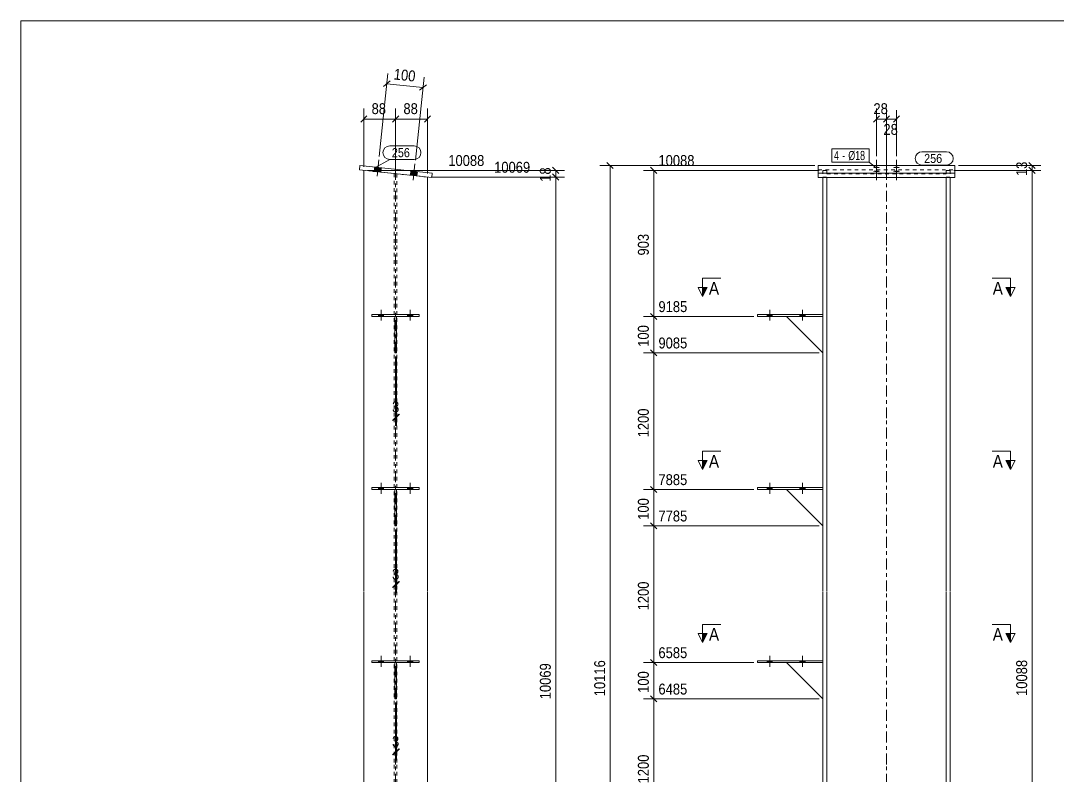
# Model space of a CAD drawing. Header units: millimetres. Extents: x 2 to 579, y 1 to 405.
# Drawn here: x 5 to 289.9, y 197.5 to 405 of the extents above; entities that cross this region are included whole.
import ezdxf

# ---------------------------------------------------------------- set-up
doc = ezdxf.new("R2010")
doc.units = ezdxf.units.MM
for name, pattern in [('XKITLINE00', [0]), ('XKITLINE01', [4, 1, -1, 1, -1]), ('XKITLINE03', [6, 3, -1, 1, -1])]:
    doc.linetypes.add(name, pattern=pattern)
for name, color, linetype, lineweight in [('Bolt', 3, 'Continuous', 0), ('BoltMark', 7, 'Continuous', 0), ('Dimensions', 7, 'Continuous', 0), ('DrawingSheet', 5, 'Continuous', 0), ('Part', 2, 'Continuous', 0), ('PartMark', 7, 'Continuous', 0), ('Section', 6, 'Continuous', 0)]:
    doc.layers.add(name, color=color, linetype=linetype, lineweight=lineweight)
doc.styles.add('ARIAL', font='ARIAL.TTF')
doc.styles.add('ARIAL_NARROW', font='ARIALN.TTF')

# ---------------------------------------------------------------- blocks, each defined once
blk = doc.blocks.new('*A2')
at = {"layer": 'Bolt'}
for points in [[(240.21, 364.46), (240.17, 364.47), (240.12, 364.47), (240.08, 364.47), (240.04, 364.47), (239.99, 364.47), (239.95, 364.48), (239.91, 364.48), (239.87, 364.48), (239.83, 364.49), (239.79, 364.49), (239.75, 364.5), (239.72, 364.5), (239.68, 364.51), (239.65, 364.51), (239.62, 364.52), (239.59, 364.53), (239.56, 364.53), (239.53, 364.54), (239.51, 364.55), (239.48, 364.56), (239.46, 364.56), (239.44, 364.57), (239.42, 364.58), (239.41, 364.59), (239.39, 364.6), (239.38, 364.61), (239.37, 364.62), (239.36, 364.62), (239.36, 364.63), (239.36, 364.64), (239.35, 364.65), (239.36, 364.66), (239.36, 364.67), (239.36, 364.68), (239.37, 364.69), (239.38, 364.7), (239.39, 364.71), (239.41, 364.71), (239.42, 364.72), (239.44, 364.73), (239.46, 364.74), (239.48, 364.75), (239.51, 364.76), (239.53, 364.76), (239.56, 364.77), (239.59, 364.78), (239.62, 364.78), (239.65, 364.79), (239.68, 364.8), (239.72, 364.8), (239.75, 364.81), (239.79, 364.81), (239.83, 364.82), (239.87, 364.82), (239.91, 364.82), (239.95, 364.83), (239.99, 364.83), (240.04, 364.83), (240.08, 364.84), (240.12, 364.84), (240.17, 364.84), (240.21, 364.84), (240.25, 364.84), (240.3, 364.84), (240.34, 364.84), (240.39, 364.84), (240.43, 364.84), (240.47, 364.83), (240.52, 364.83), (240.56, 364.83), (240.6, 364.82), (240.64, 364.82), (240.68, 364.82), (240.72, 364.81), (240.75, 364.81), (240.79, 364.8), (240.83, 364.8), (240.86, 364.79), (240.89, 364.78), (240.92, 364.78), (240.95, 364.77), (240.98, 364.76), (241, 364.76), (241.03, 364.75), (241.05, 364.74), (241.07, 364.73), (241.09, 364.72), (241.1, 364.71), (241.12, 364.71), (241.13, 364.7), (241.14, 364.69), (241.14, 364.68), (241.15, 364.67), (241.15, 364.66), (241.15, 364.65), (241.15, 364.64), (241.15, 364.63), (241.14, 364.62), (241.14, 364.62), (241.13, 364.61), (241.12, 364.6), (241.1, 364.59), (241.09, 364.58), (241.07, 364.57), (241.05, 364.56), (241.03, 364.56), (241, 364.55), (240.98, 364.54), (240.95, 364.53), (240.92, 364.53), (240.89, 364.52), (240.86, 364.51), (240.83, 364.51), (240.79, 364.5), (240.75, 364.5), (240.72, 364.49), (240.68, 364.49), (240.64, 364.48), (240.6, 364.48), (240.56, 364.48), (240.52, 364.47), (240.47, 364.47), (240.43, 364.47), (240.39, 364.47), (240.34, 364.47), (240.3, 364.46), (240.25, 364.46)], [(245.71, 364.46), (245.67, 364.47), (245.62, 364.47), (245.58, 364.47), (245.54, 364.47), (245.49, 364.47), (245.45, 364.48), (245.41, 364.48), (245.37, 364.48), (245.33, 364.49), (245.29, 364.49), (245.25, 364.5), (245.22, 364.5), (245.18, 364.51), (245.15, 364.51), (245.12, 364.52), (245.09, 364.53), (245.06, 364.53), (245.03, 364.54), (245.01, 364.55), (244.98, 364.56), (244.96, 364.56), (244.94, 364.57), (244.92, 364.58), (244.91, 364.59), (244.89, 364.6), (244.88, 364.61), (244.87, 364.62), (244.86, 364.62), (244.86, 364.63), (244.86, 364.64), (244.85, 364.65), (244.86, 364.66), (244.86, 364.67), (244.86, 364.68), (244.87, 364.69), (244.88, 364.7), (244.89, 364.71), (244.91, 364.71), (244.92, 364.72), (244.94, 364.73), (244.96, 364.74), (244.98, 364.75), (245.01, 364.76), (245.03, 364.76), (245.06, 364.77), (245.09, 364.78), (245.12, 364.78), (245.15, 364.79), (245.18, 364.8), (245.22, 364.8), (245.25, 364.81), (245.29, 364.81), (245.33, 364.82), (245.37, 364.82), (245.41, 364.82), (245.45, 364.83), (245.49, 364.83), (245.54, 364.83), (245.58, 364.84), (245.62, 364.84), (245.67, 364.84), (245.71, 364.84), (245.75, 364.84), (245.8, 364.84), (245.84, 364.84), (245.89, 364.84), (245.93, 364.84), (245.97, 364.83), (246.02, 364.83), (246.06, 364.83), (246.1, 364.82), (246.14, 364.82), (246.18, 364.82), (246.22, 364.81), (246.25, 364.81), (246.29, 364.8), (246.33, 364.8), (246.36, 364.79), (246.39, 364.78), (246.42, 364.78), (246.45, 364.77), (246.48, 364.76), (246.5, 364.76), (246.53, 364.75), (246.55, 364.74), (246.57, 364.73), (246.59, 364.72), (246.6, 364.71), (246.62, 364.71), (246.63, 364.7), (246.64, 364.69), (246.64, 364.68), (246.65, 364.67), (246.65, 364.66), (246.65, 364.65), (246.65, 364.64), (246.65, 364.63), (246.64, 364.62), (246.64, 364.62), (246.63, 364.61), (246.62, 364.6), (246.6, 364.59), (246.59, 364.58), (246.57, 364.57), (246.55, 364.56), (246.53, 364.56), (246.5, 364.55), (246.48, 364.54), (246.45, 364.53), (246.42, 364.53), (246.39, 364.52), (246.36, 364.51), (246.33, 364.51), (246.29, 364.5), (246.25, 364.5), (246.22, 364.49), (246.18, 364.49), (246.14, 364.48), (246.1, 364.48), (246.06, 364.48), (246.02, 364.47), (245.97, 364.47), (245.93, 364.47), (245.89, 364.47), (245.84, 364.47), (245.8, 364.46), (245.75, 364.46)], [(240.21, 363.42), (240.17, 363.42), (240.12, 363.42), (240.08, 363.42), (240.04, 363.42), (239.99, 363.42), (239.95, 363.43), (239.91, 363.43), (239.87, 363.43), (239.83, 363.44), (239.79, 363.44), (239.75, 363.45), (239.72, 363.45), (239.68, 363.46), (239.65, 363.46), (239.62, 363.47), (239.59, 363.48), (239.56, 363.48), (239.53, 363.49), (239.51, 363.5), (239.48, 363.51), (239.46, 363.51), (239.44, 363.52), (239.42, 363.53), (239.41, 363.54), (239.39, 363.55), (239.38, 363.56), (239.37, 363.57), (239.36, 363.58), (239.36, 363.58), (239.36, 363.59), (239.35, 363.6), (239.36, 363.61), (239.36, 363.62), (239.36, 363.63), (239.37, 363.64), (239.38, 363.65), (239.39, 363.66), (239.41, 363.67), (239.42, 363.67), (239.44, 363.68), (239.46, 363.69), (239.48, 363.7), (239.51, 363.71), (239.53, 363.71), (239.56, 363.72), (239.59, 363.73), (239.62, 363.73), (239.65, 363.74), (239.68, 363.75), (239.72, 363.75), (239.75, 363.76), (239.79, 363.76), (239.83, 363.77), (239.87, 363.77), (239.91, 363.78), (239.95, 363.78), (239.99, 363.78), (240.04, 363.78), (240.08, 363.79), (240.12, 363.79), (240.17, 363.79), (240.21, 363.79), (240.25, 363.79), (240.3, 363.79), (240.34, 363.79), (240.39, 363.79), (240.43, 363.79), (240.47, 363.78), (240.52, 363.78), (240.56, 363.78), (240.6, 363.78), (240.64, 363.77), (240.68, 363.77), (240.72, 363.76), (240.75, 363.76), (240.79, 363.75), (240.83, 363.75), (240.86, 363.74), (240.89, 363.73), (240.92, 363.73), (240.95, 363.72), (240.98, 363.71), (241, 363.71), (241.03, 363.7), (241.05, 363.69), (241.07, 363.68), (241.09, 363.67), (241.1, 363.67), (241.12, 363.66), (241.13, 363.65), (241.14, 363.64), (241.14, 363.63), (241.15, 363.62), (241.15, 363.61), (241.15, 363.6), (241.15, 363.59), (241.15, 363.58), (241.14, 363.58), (241.14, 363.57), (241.13, 363.56), (241.12, 363.55), (241.1, 363.54), (241.09, 363.53), (241.07, 363.52), (241.05, 363.51), (241.03, 363.51), (241, 363.5), (240.98, 363.49), (240.95, 363.48), (240.92, 363.48), (240.89, 363.47), (240.86, 363.46), (240.83, 363.46), (240.79, 363.45), (240.75, 363.45), (240.72, 363.44), (240.68, 363.44), (240.64, 363.43), (240.6, 363.43), (240.56, 363.43), (240.52, 363.42), (240.47, 363.42), (240.43, 363.42), (240.39, 363.42), (240.34, 363.42), (240.3, 363.42), (240.25, 363.42)], [(245.71, 363.42), (245.67, 363.42), (245.62, 363.42), (245.58, 363.42), (245.54, 363.42), (245.49, 363.42), (245.45, 363.43), (245.41, 363.43), (245.37, 363.43), (245.33, 363.44), (245.29, 363.44), (245.25, 363.45), (245.22, 363.45), (245.18, 363.46), (245.15, 363.46), (245.12, 363.47), (245.09, 363.48), (245.06, 363.48), (245.03, 363.49), (245.01, 363.5), (244.98, 363.51), (244.96, 363.51), (244.94, 363.52), (244.92, 363.53), (244.91, 363.54), (244.89, 363.55), (244.88, 363.56), (244.87, 363.57), (244.86, 363.58), (244.86, 363.58), (244.86, 363.59), (244.85, 363.6), (244.86, 363.61), (244.86, 363.62), (244.86, 363.63), (244.87, 363.64), (244.88, 363.65), (244.89, 363.66), (244.91, 363.67), (244.92, 363.67), (244.94, 363.68), (244.96, 363.69), (244.98, 363.7), (245.01, 363.71), (245.03, 363.71), (245.06, 363.72), (245.09, 363.73), (245.12, 363.73), (245.15, 363.74), (245.18, 363.75), (245.22, 363.75), (245.25, 363.76), (245.29, 363.76), (245.33, 363.77), (245.37, 363.77), (245.41, 363.78), (245.45, 363.78), (245.49, 363.78), (245.54, 363.78), (245.58, 363.79), (245.62, 363.79), (245.67, 363.79), (245.71, 363.79), (245.75, 363.79), (245.8, 363.79), (245.84, 363.79), (245.89, 363.79), (245.93, 363.79), (245.97, 363.78), (246.02, 363.78), (246.06, 363.78), (246.1, 363.78), (246.14, 363.77), (246.18, 363.77), (246.22, 363.76), (246.25, 363.76), (246.29, 363.75), (246.33, 363.75), (246.36, 363.74), (246.39, 363.73), (246.42, 363.73), (246.45, 363.72), (246.48, 363.71), (246.5, 363.71), (246.53, 363.7), (246.55, 363.69), (246.57, 363.68), (246.59, 363.67), (246.6, 363.67), (246.62, 363.66), (246.63, 363.65), (246.64, 363.64), (246.64, 363.63), (246.65, 363.62), (246.65, 363.61), (246.65, 363.6), (246.65, 363.59), (246.65, 363.58), (246.64, 363.58), (246.64, 363.57), (246.63, 363.56), (246.62, 363.55), (246.6, 363.54), (246.59, 363.53), (246.57, 363.52), (246.55, 363.51), (246.53, 363.51), (246.5, 363.5), (246.48, 363.49), (246.45, 363.48), (246.42, 363.48), (246.39, 363.47), (246.36, 363.46), (246.33, 363.46), (246.29, 363.45), (246.25, 363.45), (246.22, 363.44), (246.18, 363.44), (246.14, 363.43), (246.1, 363.43), (246.06, 363.43), (246.02, 363.42), (245.97, 363.42), (245.93, 363.42), (245.89, 363.42), (245.84, 363.42), (245.8, 363.42), (245.75, 363.42)]]:
    blk.add_hatch(color=3, dxfattribs=at).paths.add_polyline_path(points, flags=17)
at = {"layer": 'Bolt', "color": 3, "linetype": 'XKITLINE00', "lineweight": 0}
for p, q in [((240.25, 366.72), (240.25, 362.24)), ((240.25, 365.67), (240.25, 361.19)), ((245.75, 366.72), (245.75, 362.24)), ((245.75, 365.67), (245.75, 361.19))]:
    blk.add_line(p, q, dxfattribs=at)
blk = doc.blocks.new('*A6')
at = {"layer": 'Bolt'}
for points in [[(210.2, 228.53), (210.2, 229.03), (211.6, 229.03), (211.6, 228.53)], [(210.2, 228.53), (210.2, 229.03), (211.6, 229.03), (211.6, 228.53)], [(219.2, 228.53), (219.2, 229.03), (220.6, 229.03), (220.6, 228.53)], [(219.2, 228.53), (219.2, 229.03), (220.6, 229.03), (220.6, 228.53)]]:
    blk.add_hatch(color=3, dxfattribs=at).paths.add_polyline_path(points, flags=17)
at = {"layer": 'Bolt', "color": 3, "linetype": 'XKITLINE00', "lineweight": 0}
for p, q in [((210.2, 228.53), (210.2, 229.03)), ((210.2, 228.53), (210.2, 229.03)), ((210.9, 227.37), (210.9, 230.37)), ((210.9, 227.37), (210.9, 230.37)), ((211.6, 228.53), (211.6, 229.03)), ((211.6, 228.53), (211.6, 229.03)), ((219.2, 228.53), (219.2, 229.03)), ((219.2, 228.53), (219.2, 229.03)), ((219.9, 227.37), (219.9, 230.37)), ((219.9, 227.37), (219.9, 230.37)), ((220.6, 228.53), (220.6, 229.03)), ((220.6, 228.53), (220.6, 229.03))]:
    blk.add_line(p, q, dxfattribs=at)
blk = doc.blocks.new('*A7')
at = {"layer": 'Bolt'}
for points in [[(210.2, 276.11), (210.2, 276.61), (211.6, 276.61), (211.6, 276.11)], [(210.2, 276.11), (210.2, 276.61), (211.6, 276.61), (211.6, 276.11)], [(219.2, 276.11), (219.2, 276.61), (220.6, 276.61), (220.6, 276.11)], [(219.2, 276.11), (219.2, 276.61), (220.6, 276.61), (220.6, 276.11)]]:
    blk.add_hatch(color=3, dxfattribs=at).paths.add_polyline_path(points, flags=17)
at = {"layer": 'Bolt', "color": 3, "linetype": 'XKITLINE00', "lineweight": 0}
for p, q in [((210.2, 276.11), (210.2, 276.61)), ((210.2, 276.11), (210.2, 276.61)), ((210.9, 274.95), (210.9, 277.95)), ((210.9, 274.95), (210.9, 277.95)), ((211.6, 276.11), (211.6, 276.61)), ((211.6, 276.11), (211.6, 276.61)), ((219.2, 276.11), (219.2, 276.61)), ((219.2, 276.11), (219.2, 276.61)), ((219.9, 274.95), (219.9, 277.95)), ((219.9, 274.95), (219.9, 277.95)), ((220.6, 276.11), (220.6, 276.61)), ((220.6, 276.11), (220.6, 276.61))]:
    blk.add_line(p, q, dxfattribs=at)
blk = doc.blocks.new('*A8')
at = {"layer": 'Bolt'}
for points in [[(210.2, 323.69), (210.2, 324.19), (211.6, 324.19), (211.6, 323.69)], [(210.2, 323.69), (210.2, 324.19), (211.6, 324.19), (211.6, 323.69)], [(219.2, 323.69), (219.2, 324.19), (220.6, 324.19), (220.6, 323.69)], [(219.2, 323.69), (219.2, 324.19), (220.6, 324.19), (220.6, 323.69)]]:
    blk.add_hatch(color=3, dxfattribs=at).paths.add_polyline_path(points, flags=17)
at = {"layer": 'Bolt', "color": 3, "linetype": 'XKITLINE00', "lineweight": 0}
for p, q in [((210.9, 322.53), (210.9, 325.53)), ((210.9, 322.53), (210.9, 325.53)), ((219.9, 322.53), (219.9, 325.53)), ((219.9, 322.53), (219.9, 325.53)), ((210.2, 323.69), (210.2, 324.19)), ((210.2, 323.69), (210.2, 324.19)), ((211.6, 323.69), (211.6, 324.19)), ((211.6, 323.69), (211.6, 324.19)), ((219.2, 323.69), (219.2, 324.19)), ((219.2, 323.69), (219.2, 324.19)), ((220.6, 323.69), (220.6, 324.19)), ((220.6, 323.69), (220.6, 324.19))]:
    blk.add_line(p, q, dxfattribs=at)
blk = doc.blocks.new('*A9')
at = {"layer": 'Part'}
blk.add_hatch(color=2, dxfattribs=at).paths.add_polyline_path([(224.7, 106.68), (226.3, 106.68), (225.5, 105.28)], flags=17)
at = {"layer": 'Part', "color": 7, "linetype": 'XKITLINE03', "lineweight": 0}
for p, q in [((243, 343.27), (243, 372.93)), ((243, 295.69), (243, 343.17)), ((243, 248.11), (243, 295.59)), ((243, 200.53), (243, 248.01)), ((243, 152.95), (243, 200.43)), ((243, 105.37), (243, 152.85)), ((243, 75.97), (243, 105.27))]:
    blk.add_line(p, q, dxfattribs=at)
at = {"layer": 'Part', "color": 7, "linetype": 'XKITLINE01', "lineweight": 0}
for p, q in [((225.5, 363.86), (225.5, 361.88)), ((225.5, 363.86), (226.6, 363.86)), ((225.5, 362.01), (226.6, 362.01)), ((226.6, 363.86), (226.6, 361.88)), ((226.6, 362.97), (259.4, 362.97)), ((226.6, 362.9), (259.4, 362.9)), ((259.4, 363.86), (259.4, 361.88)), ((259.4, 363.86), (260.5, 363.86)), ((259.4, 362.01), (260.5, 362.01)), ((260.5, 363.86), (260.5, 361.88)), ((260.5, 85.97), (225.5, 85.97))]:
    blk.add_line(p, q, dxfattribs=at)
at = {"layer": 'Part', "color": 2, "linetype": 'XKITLINE00', "lineweight": 0}
for p, q in [((225.5, 361.88), (225.5, 343.27)), ((226.6, 361.88), (226.6, 343.27)), ((259.4, 361.88), (259.4, 343.27)), ((260.5, 361.88), (260.5, 343.27)), ((225.5, 343.17), (225.5, 295.69)), ((226.6, 343.17), (226.6, 295.69)), ((259.4, 343.17), (259.4, 295.69)), ((260.5, 343.17), (260.5, 295.69)), ((225.5, 295.59), (225.5, 248.11)), ((226.6, 295.59), (226.6, 248.11)), ((259.4, 295.59), (259.4, 248.11)), ((260.5, 295.59), (260.5, 248.11)), ((225.5, 248.01), (225.5, 200.53)), ((226.6, 248.01), (226.6, 200.53)), ((259.4, 248.01), (259.4, 200.53)), ((260.5, 248.01), (260.5, 200.53)), ((225.5, 200.43), (225.5, 152.95)), ((226.6, 200.43), (226.6, 152.95)), ((259.4, 200.43), (259.4, 152.95)), ((260.5, 200.43), (260.5, 152.95)), ((225.5, 152.85), (225.5, 105.37)), ((226.6, 152.85), (226.6, 105.37)), ((259.4, 152.85), (259.4, 105.37)), ((260.5, 152.85), (260.5, 105.37)), ((225.5, 105.28), (224.7, 106.68)), ((224.7, 106.68), (226.3, 106.68)), ((226.3, 106.68), (225.5, 105.28)), ((225.5, 105.27), (225.5, 85.97)), ((226.6, 105.27), (226.6, 85.97)), ((259.4, 105.27), (259.4, 85.97)), ((260.5, 105.27), (260.5, 85.97))]:
    blk.add_line(p, q, dxfattribs=at)
blk.add_circle((225.5, 106.18), 1, dxfattribs=at)
blk = doc.blocks.new('*A10')
at = {"layer": 'Part', "color": 2, "linetype": 'XKITLINE00', "lineweight": 0}
for p, q in [((224.25, 361.88), (224.25, 365.18)), ((261.75, 365.18), (224.25, 365.18)), ((261.75, 365.18), (261.75, 361.88)), ((224.25, 363.08), (261.75, 363.08)), ((261.75, 361.88), (224.25, 361.88))]:
    blk.add_line(p, q, dxfattribs=at)
at = {"layer": 'Part', "color": 7, "linetype": 'XKITLINE01', "lineweight": 0}
blk.add_line((224.25, 363.98), (261.75, 363.98), dxfattribs=at)
blk = doc.blocks.new('*A16')
at = {"layer": 'Part', "color": 2, "linetype": 'XKITLINE00', "lineweight": 0}
for p, q in [((225.5, 229.03), (207.5, 229.03)), ((207.5, 229.03), (207.5, 228.53)), ((225.5, 228.53), (207.5, 228.53))]:
    blk.add_line(p, q, dxfattribs=at)
at = {"layer": 'Part', "color": 7, "linetype": 'XKITLINE01', "lineweight": 0}
blk.add_line((225.5, 229.03), (225.5, 228.53), dxfattribs=at)
blk = doc.blocks.new('*A17')
at = {"layer": 'Part', "color": 2, "linetype": 'XKITLINE00', "lineweight": 0}
blk.add_line((215.5, 228.53), (225.5, 218.53), dxfattribs=at)
at = {"layer": 'Part', "color": 7, "linetype": 'XKITLINE01', "lineweight": 0}
for p, q in [((225.5, 228.53), (215.5, 228.53)), ((225.5, 218.53), (225.5, 228.53))]:
    blk.add_line(p, q, dxfattribs=at)
blk = doc.blocks.new('*A18')
at = {"layer": 'Part', "color": 2, "linetype": 'XKITLINE00', "lineweight": 0}
for p, q in [((225.5, 276.61), (207.5, 276.61)), ((207.5, 276.61), (207.5, 276.11)), ((225.5, 276.11), (207.5, 276.11))]:
    blk.add_line(p, q, dxfattribs=at)
at = {"layer": 'Part', "color": 7, "linetype": 'XKITLINE01', "lineweight": 0}
blk.add_line((225.5, 276.61), (225.5, 276.11), dxfattribs=at)
blk = doc.blocks.new('*A19')
at = {"layer": 'Part', "color": 2, "linetype": 'XKITLINE00', "lineweight": 0}
blk.add_line((215.5, 276.11), (225.5, 266.11), dxfattribs=at)
at = {"layer": 'Part', "color": 7, "linetype": 'XKITLINE01', "lineweight": 0}
for p, q in [((225.5, 276.11), (215.5, 276.11)), ((225.5, 266.11), (225.5, 276.11))]:
    blk.add_line(p, q, dxfattribs=at)
blk = doc.blocks.new('*A20')
at = {"layer": 'Part', "color": 2, "linetype": 'XKITLINE00', "lineweight": 0}
for p, q in [((225.5, 324.19), (207.5, 324.19)), ((207.5, 324.19), (207.5, 323.69)), ((225.5, 323.69), (207.5, 323.69))]:
    blk.add_line(p, q, dxfattribs=at)
at = {"layer": 'Part', "color": 7, "linetype": 'XKITLINE01', "lineweight": 0}
blk.add_line((225.5, 324.19), (225.5, 323.69), dxfattribs=at)
blk = doc.blocks.new('*A21')
at = {"layer": 'Part', "color": 2, "linetype": 'XKITLINE00', "lineweight": 0}
blk.add_line((215.5, 323.69), (225.5, 313.69), dxfattribs=at)
at = {"layer": 'Part', "color": 7, "linetype": 'XKITLINE01', "lineweight": 0}
for p, q in [((225.5, 323.69), (215.5, 323.69)), ((225.5, 313.69), (225.5, 323.69))]:
    blk.add_line(p, q, dxfattribs=at)
blk = doc.blocks.new('*A22')
at = {"layer": 'Bolt'}
for points in [[(104.1, 364.56), (103.98, 363.36), (102.19, 363.55), (102.31, 364.75)], [(104.1, 364.56), (103.98, 363.36), (102.19, 363.55), (102.31, 364.75)], [(114.05, 363.51), (113.92, 362.31), (112.13, 362.5), (112.26, 363.7)], [(114.05, 363.51), (113.92, 362.31), (112.13, 362.5), (112.26, 363.7)]]:
    blk.add_hatch(color=3, dxfattribs=at).paths.add_polyline_path(points, flags=17)
at = {"layer": 'Bolt', "color": 3, "linetype": 'XKITLINE00', "lineweight": 0}
for p, q in [((102.31, 364.75), (102.19, 363.55)), ((102.31, 364.75), (102.19, 363.55)), ((103.43, 366.72), (102.95, 362.24)), ((103.43, 366.72), (102.95, 362.24)), ((113.37, 365.67), (112.9, 361.19)), ((113.37, 365.67), (112.9, 361.19)), ((104.1, 364.56), (103.98, 363.36)), ((104.1, 364.56), (103.98, 363.36)), ((112.26, 363.7), (112.13, 362.5)), ((112.26, 363.7), (112.13, 362.5)), ((114.05, 363.51), (113.92, 362.31)), ((114.05, 363.51), (113.92, 362.31))]:
    blk.add_line(p, q, dxfattribs=at)
blk = doc.blocks.new('*A26')
at = {"layer": 'Bolt'}
for points in [[(104.75, 229.03), (104.75, 228.53), (103.35, 228.53), (103.35, 229.03)], [(104.75, 229.03), (104.75, 228.53), (103.35, 228.53), (103.35, 229.03)], [(112.75, 229.03), (112.75, 228.53), (111.35, 228.53), (111.35, 229.03)], [(112.75, 229.03), (112.75, 228.53), (111.35, 228.53), (111.35, 229.03)]]:
    blk.add_hatch(color=3, dxfattribs=at).paths.add_polyline_path(points, flags=17)
at = {"layer": 'Bolt', "color": 3, "linetype": 'XKITLINE00', "lineweight": 0}
for p, q in [((103.35, 228.53), (103.35, 229.03)), ((103.35, 228.53), (103.35, 229.03)), ((104.05, 227.37), (104.05, 230.37)), ((104.05, 227.37), (104.05, 230.37)), ((104.75, 228.53), (104.75, 229.03)), ((104.75, 228.53), (104.75, 229.03)), ((111.35, 228.53), (111.35, 229.03)), ((111.35, 228.53), (111.35, 229.03)), ((112.05, 227.37), (112.05, 230.37)), ((112.05, 227.37), (112.05, 230.37)), ((112.75, 228.53), (112.75, 229.03)), ((112.75, 228.53), (112.75, 229.03))]:
    blk.add_line(p, q, dxfattribs=at)
blk = doc.blocks.new('*A27')
at = {"layer": 'Bolt'}
for points in [[(104.75, 276.61), (104.75, 276.11), (103.35, 276.11), (103.35, 276.61)], [(104.75, 276.61), (104.75, 276.11), (103.35, 276.11), (103.35, 276.61)], [(112.75, 276.61), (112.75, 276.11), (111.35, 276.11), (111.35, 276.61)], [(112.75, 276.61), (112.75, 276.11), (111.35, 276.11), (111.35, 276.61)]]:
    blk.add_hatch(color=3, dxfattribs=at).paths.add_polyline_path(points, flags=17)
at = {"layer": 'Bolt', "color": 3, "linetype": 'XKITLINE00', "lineweight": 0}
for p, q in [((103.35, 276.11), (103.35, 276.61)), ((103.35, 276.11), (103.35, 276.61)), ((104.05, 274.95), (104.05, 277.95)), ((104.05, 274.95), (104.05, 277.95)), ((104.75, 276.11), (104.75, 276.61)), ((104.75, 276.11), (104.75, 276.61)), ((111.35, 276.11), (111.35, 276.61)), ((111.35, 276.11), (111.35, 276.61)), ((112.05, 274.95), (112.05, 277.95)), ((112.05, 274.95), (112.05, 277.95)), ((112.75, 276.11), (112.75, 276.61)), ((112.75, 276.11), (112.75, 276.61))]:
    blk.add_line(p, q, dxfattribs=at)
blk = doc.blocks.new('*A28')
at = {"layer": 'Bolt'}
for points in [[(104.75, 324.19), (104.75, 323.69), (103.35, 323.69), (103.35, 324.19)], [(104.75, 324.19), (104.75, 323.69), (103.35, 323.69), (103.35, 324.19)], [(112.75, 324.19), (112.75, 323.69), (111.35, 323.69), (111.35, 324.19)], [(112.75, 324.19), (112.75, 323.69), (111.35, 323.69), (111.35, 324.19)]]:
    blk.add_hatch(color=3, dxfattribs=at).paths.add_polyline_path(points, flags=17)
at = {"layer": 'Bolt', "color": 3, "linetype": 'XKITLINE00', "lineweight": 0}
for p, q in [((104.05, 322.53), (104.05, 325.53)), ((104.05, 322.53), (104.05, 325.53)), ((112.05, 322.53), (112.05, 325.53)), ((112.05, 322.53), (112.05, 325.53)), ((103.35, 323.69), (103.35, 324.19)), ((103.35, 323.69), (103.35, 324.19)), ((104.75, 323.69), (104.75, 324.19)), ((104.75, 323.69), (104.75, 324.19)), ((111.35, 323.69), (111.35, 324.19)), ((111.35, 323.69), (111.35, 324.19)), ((112.75, 323.69), (112.75, 324.19)), ((112.75, 323.69), (112.75, 324.19))]:
    blk.add_line(p, q, dxfattribs=at)
blk = doc.blocks.new('*A29')
at = {"layer": 'Part'}
blk.add_hatch(color=2, dxfattribs=at).paths.add_polyline_path([(107.25, 106.68), (108.85, 106.68), (108.05, 105.28)], flags=17)
at = {"layer": 'Part', "color": 7, "linetype": 'XKITLINE03', "lineweight": 0}
for p, q in [((108.05, 343.27), (108.05, 372.93)), ((108.05, 295.69), (108.05, 343.17)), ((108.05, 248.11), (108.05, 295.59)), ((108.05, 200.53), (108.05, 248.01)), ((108.05, 152.95), (108.05, 200.43)), ((108.05, 105.37), (108.05, 152.85)), ((108.05, 75.97), (108.05, 105.27))]:
    blk.add_line(p, q, dxfattribs=at)
at = {"layer": 'Part', "color": 2, "linetype": 'XKITLINE00', "lineweight": 0}
for p, q in [((99.3, 343.27), (99.3, 363.86)), ((116.8, 343.27), (116.8, 362.01)), ((99.3, 295.69), (99.3, 343.17)), ((116.8, 295.69), (116.8, 343.17)), ((99.3, 248.11), (99.3, 295.59)), ((116.8, 248.11), (116.8, 295.59)), ((99.3, 200.53), (99.3, 248.01)), ((116.8, 200.53), (116.8, 248.01)), ((99.3, 152.95), (99.3, 200.43)), ((116.8, 152.95), (116.8, 200.43)), ((99.3, 105.37), (99.3, 152.85)), ((116.8, 105.37), (116.8, 152.85)), ((108.05, 105.28), (107.25, 106.68)), ((107.25, 106.68), (108.85, 106.68)), ((108.85, 106.68), (108.05, 105.28)), ((99.3, 85.97), (99.3, 105.27)), ((116.8, 85.97), (116.8, 105.27))]:
    blk.add_line(p, q, dxfattribs=at)
at = {"layer": 'Part', "color": 7, "linetype": 'XKITLINE01', "lineweight": 0}
for p, q in [((116.8, 362.01), (99.3, 363.86)), ((107.7, 362.97), (107.7, 343.27)), ((108.4, 362.9), (108.4, 343.27)), ((107.7, 343.17), (107.7, 295.69)), ((108.4, 343.17), (108.4, 295.69)), ((107.7, 295.59), (107.7, 248.11)), ((108.4, 295.59), (108.4, 248.11)), ((107.7, 248.01), (107.7, 200.53)), ((108.4, 248.01), (108.4, 200.53)), ((107.7, 200.43), (107.7, 152.95)), ((108.4, 200.43), (108.4, 152.95)), ((107.7, 152.85), (107.7, 105.37)), ((108.4, 152.85), (108.4, 105.37)), ((107.7, 105.27), (107.7, 85.97)), ((108.4, 105.27), (108.4, 85.97)), ((99.3, 85.97), (116.8, 85.97))]:
    blk.add_line(p, q, dxfattribs=at)
at = {"layer": 'Part', "color": 2, "linetype": 'XKITLINE00', "lineweight": 0}
blk.add_circle((108.05, 106.18), 1, dxfattribs=at)
blk = doc.blocks.new('*A30')
at = {"layer": 'Part', "color": 2, "linetype": 'XKITLINE00', "lineweight": 0}
for p, q in [((98.24, 365.18), (98.11, 363.98)), ((98.24, 365.18), (118.13, 363.08)), ((98.11, 363.98), (118, 361.88)), ((118.13, 363.08), (118, 361.88))]:
    blk.add_line(p, q, dxfattribs=at)
blk = doc.blocks.new('*A36')
at = {"layer": 'Part', "color": 2, "linetype": 'XKITLINE00', "lineweight": 0}
for p, q in [((101.55, 229.03), (114.55, 229.03)), ((101.55, 228.53), (101.55, 229.03)), ((114.55, 228.53), (101.55, 228.53)), ((114.55, 229.03), (114.55, 228.53))]:
    blk.add_line(p, q, dxfattribs=at)
blk = doc.blocks.new('*A37')
at = {"layer": 'Part', "color": 2, "linetype": 'XKITLINE00', "lineweight": 0}
for p, q in [((107.8, 218.53), (107.8, 228.53)), ((108.3, 218.53), (108.3, 228.53)), ((107.8, 218.53), (108.3, 218.53))]:
    blk.add_line(p, q, dxfattribs=at)
at = {"layer": 'Part', "color": 7, "linetype": 'XKITLINE01', "lineweight": 0}
for p, q in [((107.8, 228.53), (108.3, 228.53)), ((108.3, 228.53), (107.8, 228.53))]:
    blk.add_line(p, q, dxfattribs=at)
blk = doc.blocks.new('*A38')
at = {"layer": 'Part', "color": 2, "linetype": 'XKITLINE00', "lineweight": 0}
for p, q in [((101.55, 276.61), (114.55, 276.61)), ((101.55, 276.11), (101.55, 276.61)), ((114.55, 276.61), (114.55, 276.11)), ((114.55, 276.11), (101.55, 276.11))]:
    blk.add_line(p, q, dxfattribs=at)
blk = doc.blocks.new('*A39')
at = {"layer": 'Part', "color": 2, "linetype": 'XKITLINE00', "lineweight": 0}
for p, q in [((107.8, 266.11), (107.8, 276.11)), ((108.3, 266.11), (108.3, 276.11)), ((107.8, 266.11), (108.3, 266.11))]:
    blk.add_line(p, q, dxfattribs=at)
at = {"layer": 'Part', "color": 7, "linetype": 'XKITLINE01', "lineweight": 0}
for p, q in [((107.8, 276.11), (108.3, 276.11)), ((108.3, 276.11), (107.8, 276.11))]:
    blk.add_line(p, q, dxfattribs=at)
blk = doc.blocks.new('*A40')
at = {"layer": 'Part', "color": 2, "linetype": 'XKITLINE00', "lineweight": 0}
for p, q in [((101.55, 324.19), (114.55, 324.19)), ((101.55, 323.69), (101.55, 324.19)), ((114.55, 323.69), (101.55, 323.69)), ((114.55, 324.19), (114.55, 323.69))]:
    blk.add_line(p, q, dxfattribs=at)
blk = doc.blocks.new('*A41')
at = {"layer": 'Part', "color": 2, "linetype": 'XKITLINE00', "lineweight": 0}
for p, q in [((107.8, 313.69), (107.8, 323.69)), ((108.3, 313.69), (108.3, 323.69)), ((107.8, 313.69), (108.3, 313.69))]:
    blk.add_line(p, q, dxfattribs=at)
at = {"layer": 'Part', "color": 7, "linetype": 'XKITLINE01', "lineweight": 0}
for p, q in [((107.8, 323.69), (108.3, 323.69)), ((108.3, 323.69), (107.8, 323.69))]:
    blk.add_line(p, q, dxfattribs=at)
blk = doc.blocks.new('*A46')
at = {"layer": 'DrawingSheet', "color": 5, "linetype": 'XKITLINE00', "lineweight": 0}
for p, q in [((579, 405), (5, 405)), ((5, 405), (5, 5))]:
    blk.add_line(p, q, dxfattribs=at)
blk = doc.blocks.new('*A54')
at = {"layer": 'Dimensions', "color": 7, "linetype": 'XKITLINE00', "lineweight": 0}
for p, q in [((223.25, 365.18), (164.15, 365.18)), ((166.16, 366.02), (167.85, 364.33)), ((167, 84.47), (167, 365.18)), ((223, 84.47), (164.15, 84.47)), ((166.16, 85.32), (167.85, 83.62))]:
    blk.add_line(p, q, dxfattribs=at)
at = {"layer": 'Dimensions', "color": 3}
for p in [(167, 365.18), (167, 84.47)]:
    blk.add_point(p, dxfattribs=at)
at = {"layer": 'Dimensions', "color": 3, "style": 'ARIAL', "width": 0.85}
blk.add_text('10116', height=3, rotation=90.0002, dxfattribs=at).set_placement((165.65, 219.26))
blk = doc.blocks.new('*A56')
at = {"layer": 'Dimensions', "color": 7, "linetype": 'XKITLINE00', "lineweight": 0}
for p, q in [((261.5, 363.86), (285.4, 363.86)), ((282.16, 364.71), (283.85, 363.01)), ((283, 85.97), (283, 363.86)), ((261.5, 85.97), (285.4, 85.97)), ((282.16, 86.82), (283.85, 85.12))]:
    blk.add_line(p, q, dxfattribs=at)
at = {"layer": 'Dimensions', "color": 3}
for p in [(283, 363.86), (283, 85.97)]:
    blk.add_point(p, dxfattribs=at)
at = {"layer": 'Dimensions', "color": 3, "style": 'ARIAL', "width": 0.85}
blk.add_text('10088', height=3, rotation=90.0002, dxfattribs=at).set_placement((281.65, 219.35))
blk = doc.blocks.new('*A57')
at = {"layer": 'Dimensions', "color": 7, "linetype": 'XKITLINE00', "lineweight": 0}
for p, q in [((262.75, 365.18), (285.4, 365.18)), ((282.16, 366.02), (283.85, 364.33)), ((283, 363.86), (283, 365.18)), ((261.5, 363.86), (285.4, 363.86)), ((282.16, 364.71), (283.85, 363.01))]:
    blk.add_line(p, q, dxfattribs=at)
at = {"layer": 'Dimensions', "color": 3}
for p in [(283, 365.18), (283, 363.86)]:
    blk.add_point(p, dxfattribs=at)
at = {"layer": 'Dimensions', "color": 3, "style": 'ARIAL', "width": 0.85}
blk.add_text('13', height=3, rotation=90.0002, dxfattribs=at).set_placement((281.65, 362.29))
blk = doc.blocks.new('*A62')
at = {"layer": 'Dimensions', "color": 7, "linetype": 'XKITLINE00', "lineweight": 0}
for p, q in [((224.5, 218.53), (176.15, 218.53)), ((178.16, 219.38), (179.85, 217.68)), ((179, 180.95), (179, 218.53)), ((206.5, 180.95), (176.15, 180.95)), ((178.16, 181.8), (179.85, 180.1))]:
    blk.add_line(p, q, dxfattribs=at)
at = {"layer": 'Dimensions', "color": 3}
for p in [(179, 218.53), (179, 180.95)]:
    blk.add_point(p, dxfattribs=at)
at = {"layer": 'Dimensions', "color": 3, "style": 'ARIAL', "width": 0.85}
blk.add_text('6485', height=3, dxfattribs=at).set_placement((180.3, 219.73))
blk.add_text('1200', height=3, rotation=90.0002, dxfattribs=at).set_placement((177.65, 195.29))
blk = doc.blocks.new('*A63')
at = {"layer": 'Dimensions', "color": 7, "linetype": 'XKITLINE00', "lineweight": 0}
for p, q in [((206.5, 228.53), (176.15, 228.53)), ((178.16, 229.38), (179.85, 227.68)), ((179, 218.53), (179, 228.53)), ((224.5, 218.53), (176.15, 218.53)), ((178.16, 219.38), (179.85, 217.68))]:
    blk.add_line(p, q, dxfattribs=at)
at = {"layer": 'Dimensions', "color": 3}
for p in [(179, 228.53), (179, 218.53)]:
    blk.add_point(p, dxfattribs=at)
at = {"layer": 'Dimensions', "color": 3, "style": 'ARIAL', "width": 0.85}
blk.add_text('6585', height=3, dxfattribs=at).set_placement((180.3, 229.73))
blk.add_text('100', height=3, rotation=90.0002, dxfattribs=at).set_placement((177.65, 220.19))
blk = doc.blocks.new('*A64')
at = {"layer": 'Dimensions', "color": 7, "linetype": 'XKITLINE00', "lineweight": 0}
for p, q in [((224.5, 266.11), (176.15, 266.11)), ((178.16, 266.96), (179.85, 265.26)), ((179, 228.53), (179, 266.11)), ((206.5, 228.53), (176.15, 228.53)), ((178.16, 229.38), (179.85, 227.68))]:
    blk.add_line(p, q, dxfattribs=at)
at = {"layer": 'Dimensions', "color": 3}
for p in [(179, 266.11), (179, 228.53)]:
    blk.add_point(p, dxfattribs=at)
at = {"layer": 'Dimensions', "color": 3, "style": 'ARIAL', "width": 0.85}
blk.add_text('7785', height=3, dxfattribs=at).set_placement((180.3, 267.31))
blk.add_text('1200', height=3, rotation=90.0002, dxfattribs=at).set_placement((177.65, 242.87))
blk = doc.blocks.new('*A65')
at = {"layer": 'Dimensions', "color": 7, "linetype": 'XKITLINE00', "lineweight": 0}
for p, q in [((178.16, 276.96), (179.85, 275.26)), ((206.5, 276.11), (176.15, 276.11)), ((179, 266.11), (179, 276.11)), ((224.5, 266.11), (176.15, 266.11)), ((178.16, 266.96), (179.85, 265.26))]:
    blk.add_line(p, q, dxfattribs=at)
at = {"layer": 'Dimensions', "color": 3}
for p in [(179, 276.11), (179, 266.11)]:
    blk.add_point(p, dxfattribs=at)
at = {"layer": 'Dimensions', "color": 3, "style": 'ARIAL', "width": 0.85}
blk.add_text('7885', height=3, dxfattribs=at).set_placement((180.3, 277.31))
blk.add_text('100', height=3, rotation=90.0002, dxfattribs=at).set_placement((177.65, 267.77))
blk = doc.blocks.new('*A66')
at = {"layer": 'Dimensions', "color": 7, "linetype": 'XKITLINE00', "lineweight": 0}
for p, q in [((224.5, 313.69), (176.15, 313.69)), ((178.16, 314.54), (179.85, 312.84)), ((179, 276.11), (179, 313.69)), ((178.16, 276.96), (179.85, 275.26)), ((206.5, 276.11), (176.15, 276.11))]:
    blk.add_line(p, q, dxfattribs=at)
at = {"layer": 'Dimensions', "color": 3}
for p in [(179, 313.69), (179, 276.11)]:
    blk.add_point(p, dxfattribs=at)
at = {"layer": 'Dimensions', "color": 3, "style": 'ARIAL', "width": 0.85}
blk.add_text('9085', height=3, dxfattribs=at).set_placement((180.3, 314.89))
blk.add_text('1200', height=3, rotation=90.0002, dxfattribs=at).set_placement((177.65, 290.45))
blk = doc.blocks.new('*A67')
at = {"layer": 'Dimensions', "color": 7, "linetype": 'XKITLINE00', "lineweight": 0}
for p, q in [((206.5, 323.69), (176.15, 323.69)), ((178.16, 324.54), (179.85, 322.84)), ((179, 313.69), (179, 323.69)), ((224.5, 313.69), (176.15, 313.69)), ((178.16, 314.54), (179.85, 312.84))]:
    blk.add_line(p, q, dxfattribs=at)
at = {"layer": 'Dimensions', "color": 3}
for p in [(179, 323.69), (179, 313.69)]:
    blk.add_point(p, dxfattribs=at)
at = {"layer": 'Dimensions', "color": 3, "style": 'ARIAL', "width": 0.85}
blk.add_text('9185', height=3, dxfattribs=at).set_placement((180.3, 324.89))
blk.add_text('100', height=3, rotation=90.0002, dxfattribs=at).set_placement((177.65, 315.35))
blk = doc.blocks.new('*A68')
at = {"layer": 'Dimensions', "color": 7, "linetype": 'XKITLINE00', "lineweight": 0}
for p, q in [((224.5, 363.86), (176.15, 363.86)), ((178.16, 364.71), (179.85, 363.01)), ((179, 323.69), (179, 363.86)), ((206.5, 323.69), (176.15, 323.69)), ((178.16, 324.54), (179.85, 322.84))]:
    blk.add_line(p, q, dxfattribs=at)
at = {"layer": 'Dimensions', "color": 3}
for p in [(179, 363.86), (179, 323.69)]:
    blk.add_point(p, dxfattribs=at)
at = {"layer": 'Dimensions', "color": 3, "style": 'ARIAL', "width": 0.85}
blk.add_text('10088', height=3, dxfattribs=at).set_placement((180.3, 365.06))
blk.add_text('903', height=3, rotation=90.0002, dxfattribs=at).set_placement((177.65, 340.44))
blk = doc.blocks.new('*A71')
at = {"layer": 'Dimensions', "color": 7, "linetype": 'XKITLINE00', "lineweight": 0}
for p, q in [((240.25, 367.72), (240.25, 380.82)), ((243, 363.97), (243, 380.82)), ((241.1, 378.82), (239.41, 377.12)), ((240.25, 377.97), (243, 377.97)), ((243.85, 378.82), (242.16, 377.12))]:
    blk.add_line(p, q, dxfattribs=at)
at = {"layer": 'Dimensions', "color": 3}
for p in [(240.25, 377.97), (243, 377.97)]:
    blk.add_point(p, dxfattribs=at)
at = {"layer": 'Dimensions', "color": 3, "style": 'ARIAL', "width": 0.85}
blk.add_text('28', height=3, dxfattribs=at).set_placement((239.4, 379.32))
blk = doc.blocks.new('*A72')
at = {"layer": 'Dimensions', "color": 7, "linetype": 'XKITLINE00', "lineweight": 0}
for p, q in [((243, 363.97), (243, 380.37)), ((245.75, 367.72), (245.75, 380.37)), ((243.85, 378.82), (242.16, 377.12)), ((243, 377.97), (245.75, 377.97)), ((246.6, 378.82), (244.91, 377.12))]:
    blk.add_line(p, q, dxfattribs=at)
at = {"layer": 'Dimensions', "color": 3}
for p in [(243, 377.97), (245.75, 377.97)]:
    blk.add_point(p, dxfattribs=at)
at = {"layer": 'Dimensions', "color": 3, "style": 'ARIAL', "width": 0.85}
blk.add_text('28', height=3, dxfattribs=at).set_placement((242.15, 373.62))
blk = doc.blocks.new('*A73')
at = {"layer": 'BoltMark', "color": 7, "linetype": 'XKITLINE00', "lineweight": 0}
for p, q in [((227.96, 369.79), (238.25, 369.79)), ((227.96, 366.09), (227.96, 369.79)), ((238.25, 366.09), (238.25, 369.79)), ((227.96, 366.09), (238.25, 366.09)), ((240.25, 364.48), (238.25, 366.09))]:
    blk.add_line(p, q, dxfattribs=at)
at = {"layer": 'BoltMark', "color": 3, "style": 'ARIAL_NARROW', "width": 0.85}
for s, p in [('4', (228.56, 366.69)), ('-', (230.83, 366.69)), ('Ø18', (232.49, 366.69))]:
    blk.add_text(s, height=2.5, dxfattribs=at).set_placement(p)
blk = doc.blocks.new('*A75')
at = {"layer": 'PartMark', "color": 7, "linetype": 'XKITLINE00', "lineweight": 0}
for p, q in [((252.74, 368.98), (259.5, 368.98)), ((252.74, 365.28), (259.5, 365.28))]:
    blk.add_line(p, q, dxfattribs=at)
for centre, start, end in [((252.74, 367.13), 90, 270), ((259.5, 367.13), 270, 90)]:
    blk.add_arc(centre, 1.85, start, end, dxfattribs=at)
at = {"layer": 'PartMark', "color": 3, "style": 'ARIAL', "width": 0.85}
blk.add_text('256', height=2.5, dxfattribs=at).set_placement((253.34, 365.88))
blk = doc.blocks.new('*A79')
at = {"layer": 'Section'}
for points in [[(193.69, 236.53), (192.44, 234.03), (192.44, 236.53)], [(277.07, 236.53), (277.07, 234.03), (275.82, 236.53)]]:
    blk.add_hatch(color=3, dxfattribs=at).paths.add_polyline_path(points, flags=17)
at = {"layer": 'Section', "color": 3, "linetype": 'XKITLINE00', "lineweight": 0}
for p, q in [((192.44, 234.03), (191.19, 236.53)), ((193.69, 236.53), (191.19, 236.53)), ((192.44, 234.03), (193.69, 236.53)), ((275.82, 236.53), (278.32, 236.53)), ((277.07, 234.03), (275.82, 236.53)), ((278.32, 236.53), (277.07, 234.03))]:
    blk.add_line(p, q, dxfattribs=at)
at = {"layer": 'Section', "color": 1, "linetype": 'XKITLINE00', "lineweight": 0}
for p, q in [((192.44, 239.03), (197.44, 239.03)), ((192.44, 239.03), (192.44, 234.03)), ((277.07, 239.03), (272.07, 239.03)), ((277.07, 239.03), (277.07, 234.03))]:
    blk.add_line(p, q, dxfattribs=at)
at = {"layer": 'Section', "color": 7, "style": 'ARIAL', "width": 0.85}
for p in [(194.19, 234.53), (272.21, 234.53)]:
    blk.add_text('A', height=3.5, dxfattribs=at).set_placement(p)
blk = doc.blocks.new('*A82')
at = {"layer": 'Section'}
for points in [[(193.69, 331.69), (192.44, 329.19), (192.44, 331.69)], [(277.07, 331.69), (277.07, 329.19), (275.82, 331.69)]]:
    blk.add_hatch(color=3, dxfattribs=at).paths.add_polyline_path(points, flags=17)
at = {"layer": 'Section', "color": 1, "linetype": 'XKITLINE00', "lineweight": 0}
for p, q in [((192.44, 334.19), (197.44, 334.19)), ((192.44, 334.19), (192.44, 329.19)), ((277.07, 334.19), (272.07, 334.19)), ((277.07, 334.19), (277.07, 329.19))]:
    blk.add_line(p, q, dxfattribs=at)
at = {"layer": 'Section', "color": 3, "linetype": 'XKITLINE00', "lineweight": 0}
for p, q in [((192.44, 329.19), (191.19, 331.69)), ((193.69, 331.69), (191.19, 331.69)), ((192.44, 329.19), (193.69, 331.69)), ((275.82, 331.69), (278.32, 331.69)), ((277.07, 329.19), (275.82, 331.69)), ((278.32, 331.69), (277.07, 329.19))]:
    blk.add_line(p, q, dxfattribs=at)
at = {"layer": 'Section', "color": 7, "style": 'ARIAL', "width": 0.85}
for p in [(194.19, 329.69), (272.21, 329.69)]:
    blk.add_text('A', height=3.5, dxfattribs=at).set_placement(p)
blk = doc.blocks.new('*A83')
at = {"layer": 'Section'}
for points in [[(193.69, 284.11), (192.44, 281.61), (192.44, 284.11)], [(277.07, 284.11), (277.07, 281.61), (275.82, 284.11)]]:
    blk.add_hatch(color=3, dxfattribs=at).paths.add_polyline_path(points, flags=17)
at = {"layer": 'Section', "color": 1, "linetype": 'XKITLINE00', "lineweight": 0}
for p, q in [((192.44, 286.61), (197.44, 286.61)), ((192.44, 286.61), (192.44, 281.61)), ((277.07, 286.61), (272.07, 286.61)), ((277.07, 286.61), (277.07, 281.61))]:
    blk.add_line(p, q, dxfattribs=at)
at = {"layer": 'Section', "color": 3, "linetype": 'XKITLINE00', "lineweight": 0}
for p, q in [((192.44, 281.61), (191.19, 284.11)), ((193.69, 284.11), (191.19, 284.11)), ((192.44, 281.61), (193.69, 284.11)), ((275.82, 284.11), (278.32, 284.11)), ((277.07, 281.61), (275.82, 284.11)), ((278.32, 284.11), (277.07, 281.61))]:
    blk.add_line(p, q, dxfattribs=at)
at = {"layer": 'Section', "color": 7, "style": 'ARIAL', "width": 0.85}
for p in [(194.19, 282.11), (272.21, 282.11)]:
    blk.add_text('A', height=3.5, dxfattribs=at).set_placement(p)
blk = doc.blocks.new('*A85')
at = {"layer": 'Dimensions', "color": 7, "linetype": 'XKITLINE00', "lineweight": 0}
for p, q in [((117.8, 362.01), (154.45, 362.01)), ((151.21, 362.86), (152.9, 361.16)), ((152.05, 85.97), (152.05, 362.01)), ((119.05, 85.97), (154.45, 85.97)), ((151.21, 86.82), (152.9, 85.12))]:
    blk.add_line(p, q, dxfattribs=at)
at = {"layer": 'Dimensions', "color": 3}
for p in [(152.05, 362.01), (152.05, 85.97)]:
    blk.add_point(p, dxfattribs=at)
at = {"layer": 'Dimensions', "color": 3, "style": 'ARIAL', "width": 0.85}
for s, p in [('10069', (135.13, 363.21)), ('0', (148.53, 87.17))]:
    blk.add_text(s, height=3, dxfattribs=at).set_placement(p)
blk.add_text('10069', height=3, rotation=90.0002, dxfattribs=at).set_placement((150.7, 218.43))
blk = doc.blocks.new('*A86')
at = {"layer": 'Dimensions', "color": 7, "linetype": 'XKITLINE00', "lineweight": 0}
for p, q in [((100.3, 363.86), (154.45, 363.86)), ((117.8, 362.01), (154.45, 362.01)), ((151.21, 364.71), (152.9, 363.01)), ((151.21, 362.86), (152.9, 361.16)), ((152.05, 362.01), (152.05, 363.86))]:
    blk.add_line(p, q, dxfattribs=at)
at = {"layer": 'Dimensions', "color": 3}
for p in [(152.05, 363.86), (152.05, 362.01)]:
    blk.add_point(p, dxfattribs=at)
at = {"layer": 'Dimensions', "color": 3, "style": 'ARIAL', "width": 0.85}
blk.add_text('10088', height=3, dxfattribs=at).set_placement((122.53, 365.06))
blk.add_text('18', height=3, rotation=90.0002, dxfattribs=at).set_placement((150.7, 360.71))
blk = doc.blocks.new('*A87')
at = {"layer": 'Dimensions', "color": 7, "linetype": 'XKITLINE00', "lineweight": 0}
for p, q in [((103.53, 367.71), (105.94, 390.52)), ((106.57, 388.44), (104.71, 386.93)), ((105.64, 387.69), (115.58, 386.64)), ((113.48, 366.66), (115.88, 389.47)), ((116.52, 387.39), (114.65, 385.88))]:
    blk.add_line(p, q, dxfattribs=at)
at = {"layer": 'Dimensions', "color": 3}
for p in [(105.64, 387.69), (115.58, 386.64)]:
    blk.add_point(p, dxfattribs=at)
at = {"layer": 'Dimensions', "color": 3, "style": 'ARIAL', "width": 0.85}
blk.add_text('100', height=3, rotation=-6.0218, dxfattribs=at).set_placement((107.43, 388.86))
blk = doc.blocks.new('*A91')
at = {"layer": 'Dimensions', "color": 7, "linetype": 'XKITLINE00', "lineweight": 0}
for p, q in [((108.05, 312.69), (108.05, 293.57)), ((108.3, 312.69), (108.3, 293.57)), ((108.9, 296.82), (107.21, 295.12)), ((109.15, 296.82), (107.46, 295.12)), ((108.05, 295.97), (108.3, 295.97))]:
    blk.add_line(p, q, dxfattribs=at)
at = {"layer": 'Dimensions', "color": 3}
for p in [(108.05, 295.97), (108.3, 295.97)]:
    blk.add_point(p, dxfattribs=at)
at = {"layer": 'Dimensions', "color": 3, "style": 'ARIAL', "width": 0.85}
blk.add_text('3', height=3, dxfattribs=at).set_placement((107.07, 297.32))
blk = doc.blocks.new('*A92')
at = {"layer": 'Dimensions', "color": 7, "linetype": 'XKITLINE00', "lineweight": 0}
for p, q in [((108.05, 265.11), (108.05, 247.57)), ((108.3, 265.11), (108.3, 247.57)), ((108.9, 250.82), (107.21, 249.12)), ((109.15, 250.82), (107.46, 249.12)), ((108.05, 249.97), (108.3, 249.97))]:
    blk.add_line(p, q, dxfattribs=at)
at = {"layer": 'Dimensions', "color": 3}
for p in [(108.05, 249.97), (108.3, 249.97)]:
    blk.add_point(p, dxfattribs=at)
at = {"layer": 'Dimensions', "color": 3, "style": 'ARIAL', "width": 0.85}
blk.add_text('3', height=3, dxfattribs=at).set_placement((107.07, 251.32))
blk = doc.blocks.new('*A93')
at = {"layer": 'Dimensions', "color": 7, "linetype": 'XKITLINE00', "lineweight": 0}
for p, q in [((108.05, 217.53), (108.05, 201.57)), ((108.3, 217.53), (108.3, 201.57)), ((108.9, 204.82), (107.21, 203.12)), ((109.15, 204.82), (107.46, 203.12)), ((108.05, 203.97), (108.3, 203.97))]:
    blk.add_line(p, q, dxfattribs=at)
at = {"layer": 'Dimensions', "color": 3}
for p in [(108.05, 203.97), (108.3, 203.97)]:
    blk.add_point(p, dxfattribs=at)
at = {"layer": 'Dimensions', "color": 3, "style": 'ARIAL', "width": 0.85}
blk.add_text('3', height=3, dxfattribs=at).set_placement((107.07, 205.32))
blk = doc.blocks.new('*A95')
at = {"layer": 'Dimensions', "color": 7, "linetype": 'XKITLINE00', "lineweight": 0}
for p, q in [((99.3, 364.86), (99.3, 380.82)), ((108.05, 363.93), (108.05, 380.82)), ((100.15, 378.82), (98.46, 377.12)), ((99.3, 377.97), (108.05, 377.97)), ((108.9, 378.82), (107.21, 377.12))]:
    blk.add_line(p, q, dxfattribs=at)
at = {"layer": 'Dimensions', "color": 3}
for p in [(99.3, 377.97), (108.05, 377.97)]:
    blk.add_point(p, dxfattribs=at)
at = {"layer": 'Dimensions', "color": 3, "style": 'ARIAL', "width": 0.85}
blk.add_text('88', height=3, dxfattribs=at).set_placement((101.45, 379.32))
blk = doc.blocks.new('*A96')
at = {"layer": 'Dimensions', "color": 7, "linetype": 'XKITLINE00', "lineweight": 0}
for p, q in [((108.05, 363.93), (108.05, 380.82)), ((116.8, 363.01), (116.8, 380.82)), ((108.9, 378.82), (107.21, 377.12)), ((108.05, 377.97), (116.8, 377.97)), ((117.65, 378.82), (115.96, 377.12))]:
    blk.add_line(p, q, dxfattribs=at)
at = {"layer": 'Dimensions', "color": 3}
for p in [(108.05, 377.97), (116.8, 377.97)]:
    blk.add_point(p, dxfattribs=at)
at = {"layer": 'Dimensions', "color": 3, "style": 'ARIAL', "width": 0.85}
blk.add_text('88', height=3, dxfattribs=at).set_placement((110.2, 379.32))
blk = doc.blocks.new('*A99')
at = {"layer": 'PartMark', "color": 7, "linetype": 'XKITLINE00', "lineweight": 0}
for p, q in [((106.42, 370.58), (113.18, 370.58)), ((102.18, 364.48), (106.42, 366.88)), ((106.42, 366.88), (113.18, 366.88))]:
    blk.add_line(p, q, dxfattribs=at)
for centre, start, end in [((106.42, 368.73), 90, 270), ((113.18, 368.73), 270, 90)]:
    blk.add_arc(centre, 1.85, start, end, dxfattribs=at)
at = {"layer": 'PartMark', "color": 3, "style": 'ARIAL', "width": 0.85}
blk.add_text('256', height=2.5, dxfattribs=at).set_placement((107.02, 367.48))

msp = doc.modelspace()

# ---------------------------------------------------------------- block references
at = {"lineweight": 0}
for name in ['*A46', '*A87', '*A95', '*A96', '*A71', '*A72', '*A99', '*A86', '*A68', '*A73', '*A75', '*A30', '*A22', '*A85', '*A54', '*A10', '*A2', '*A57', '*A56', '*A82', '*A67', '*A28', '*A8', '*A40', '*A41', '*A20', '*A21', '*A66', '*A91', '*A83', '*A65', '*A38', '*A27', '*A18', '*A7', '*A39', '*A19', '*A64', '*A92', '*A79', '*A63', '*A36', '*A26', '*A37', '*A16', '*A6', '*A17', '*A62', '*A93']:
    msp.add_blockref(name, (0, 0), dxfattribs=at)
at = {"layer": 'Part', "lineweight": 0}
for name in ['*A29', '*A9']:
    msp.add_blockref(name, (0, 0), dxfattribs=at)

doc.saveas('drawing.dxf')
